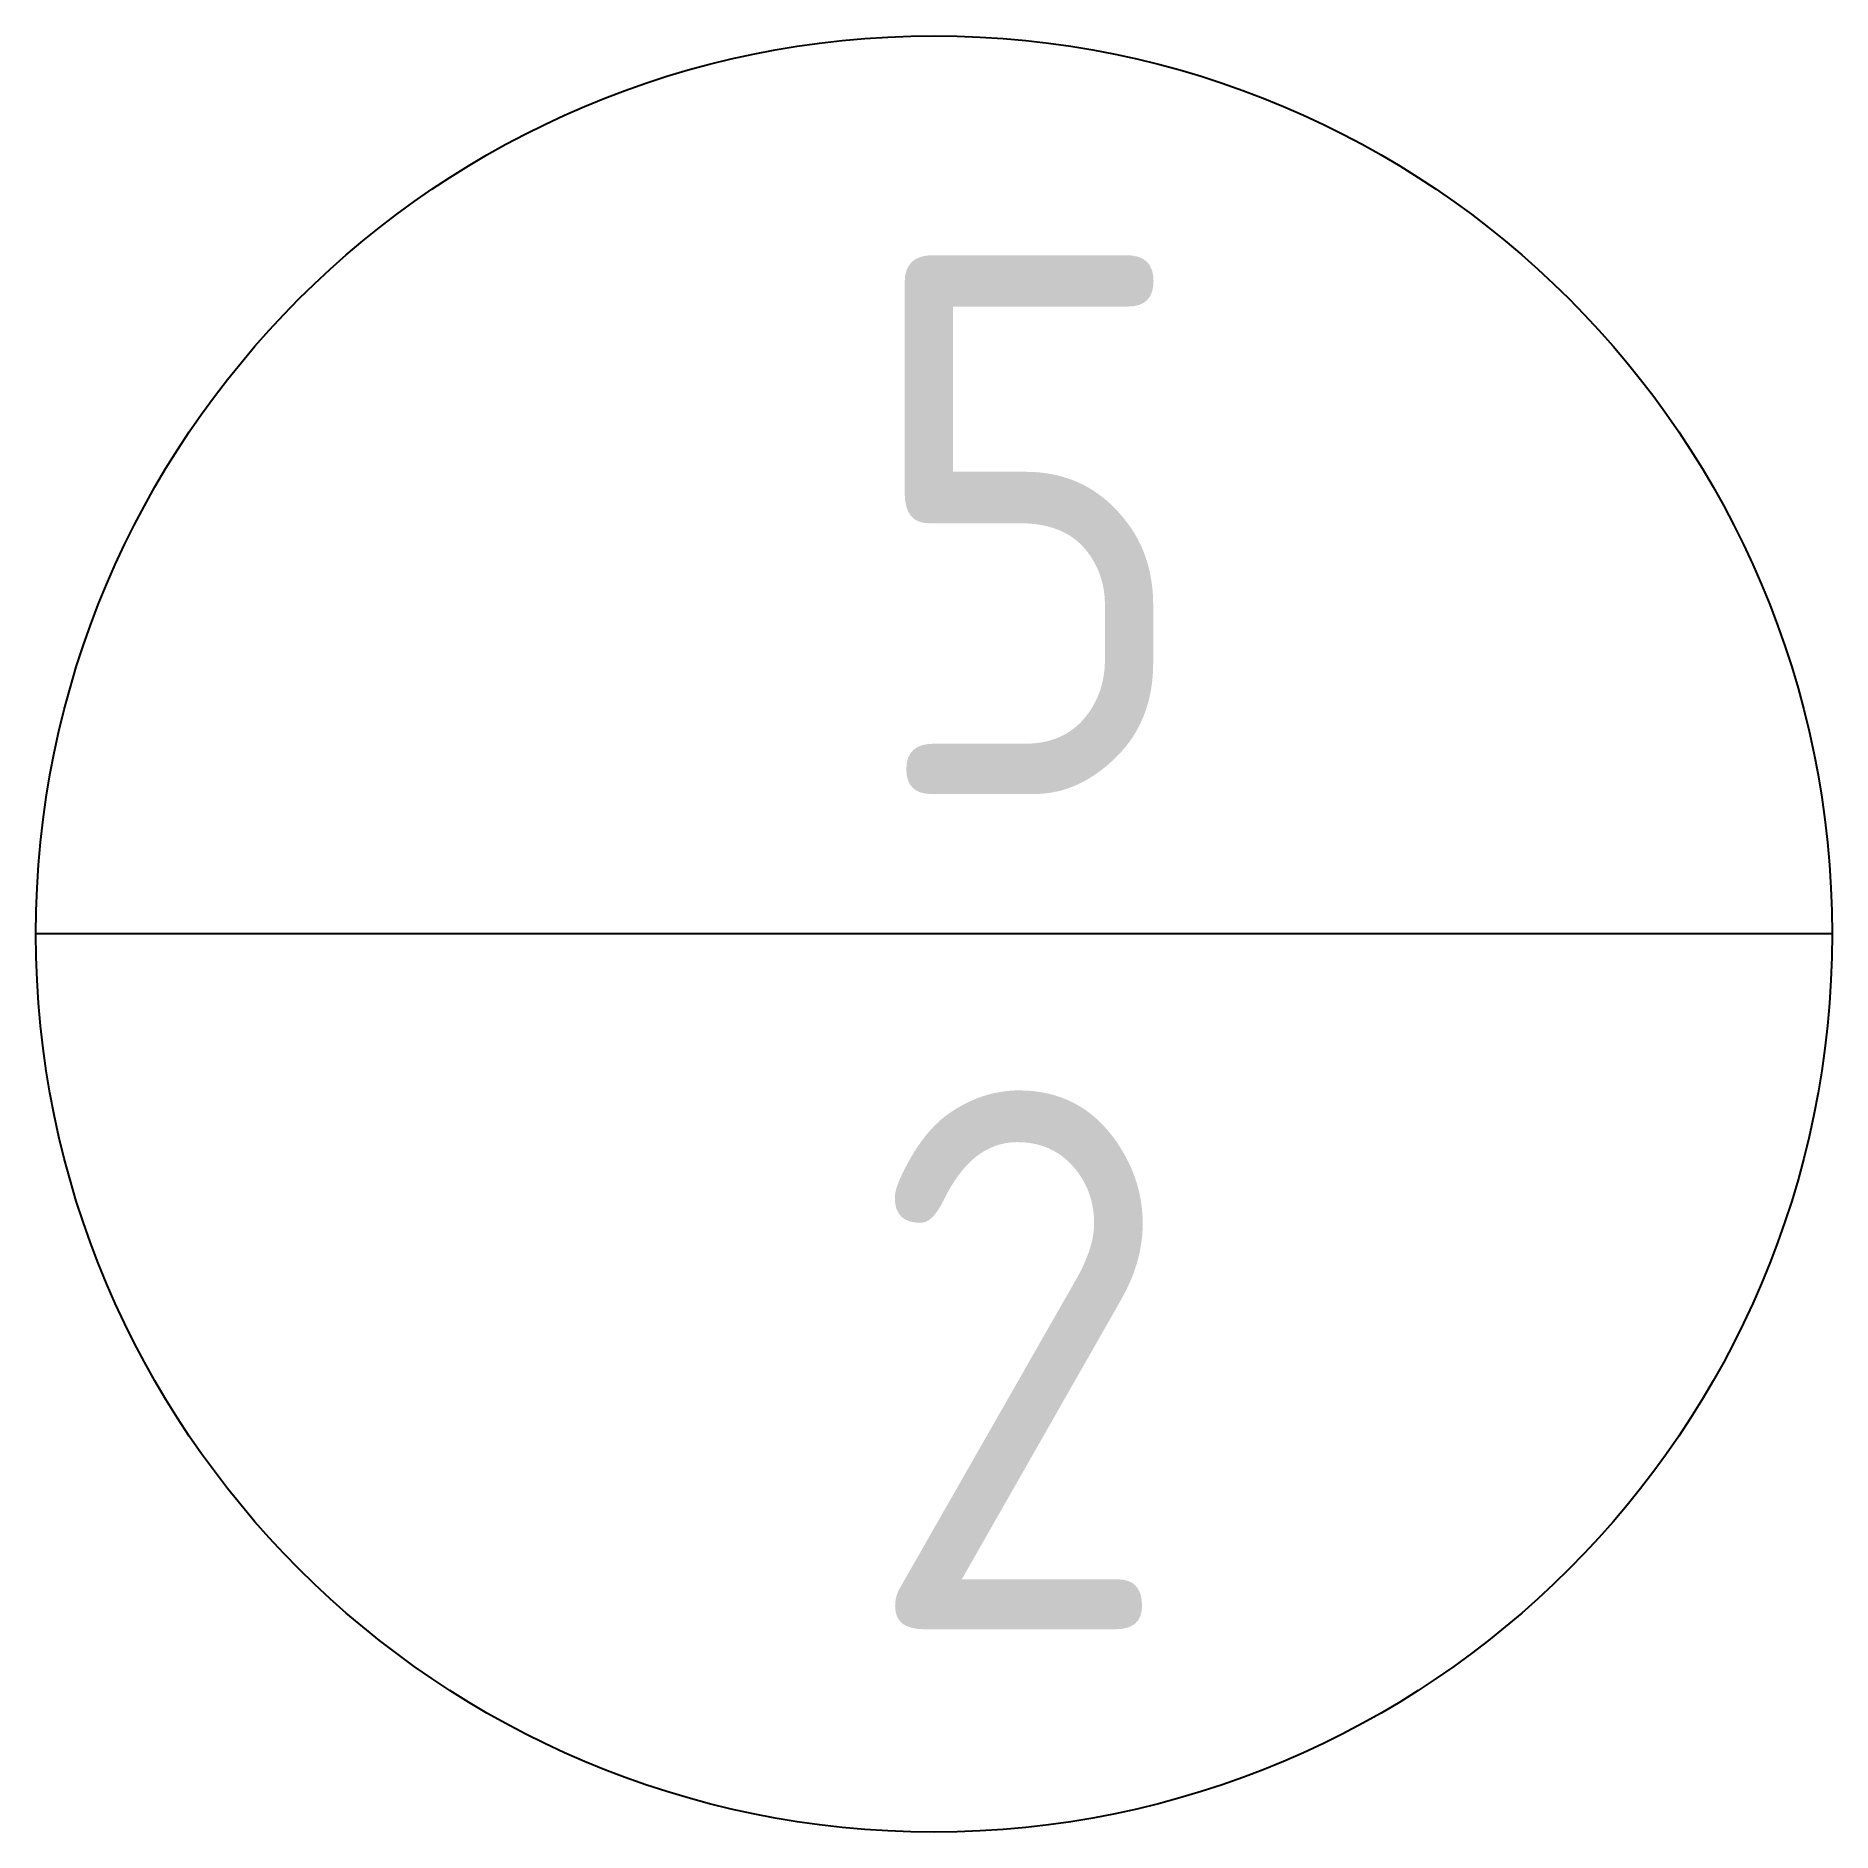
# Model space of a CAD drawing. Extents: x -504 to 496, y -498 to 502.
import ezdxf

# ---------------------------------------------------------------- set-up
doc = ezdxf.new("R2010")
doc.units = 0
doc.header["$LTSCALE"] = 1000
doc.header["$MEASUREMENT"] = 0
doc.styles.add('国标', font='gbenor.shx', dxfattribs={"bigfont": 'gbcbig.shx'})

msp = doc.modelspace()

# ---------------------------------------------------------------- linework, layer by layer
at = {"color": 4}
for p in [(-504.4, 1.6), (495.6, 1.6)]:
    msp.add_line(p, (-504.4, 1.6), dxfattribs=at)
msp.add_circle((-4.4, 1.6), 500, dxfattribs=at)

# ---------------------------------------------------------------- texts
at = {"color": 7, "char_height": 300, "attachment_point": 1, "style": '国标'}
for s, insert in [('5', (-44.5, 379.5)), ('2', (-44.5, -85.5))]:
    msp.add_mtext_dynamic_manual_height_columns(s, width=250, gutter_width=1500, heights=[0], dxfattribs=dict(at, insert=insert))

doc.saveas('drawing.dxf')
